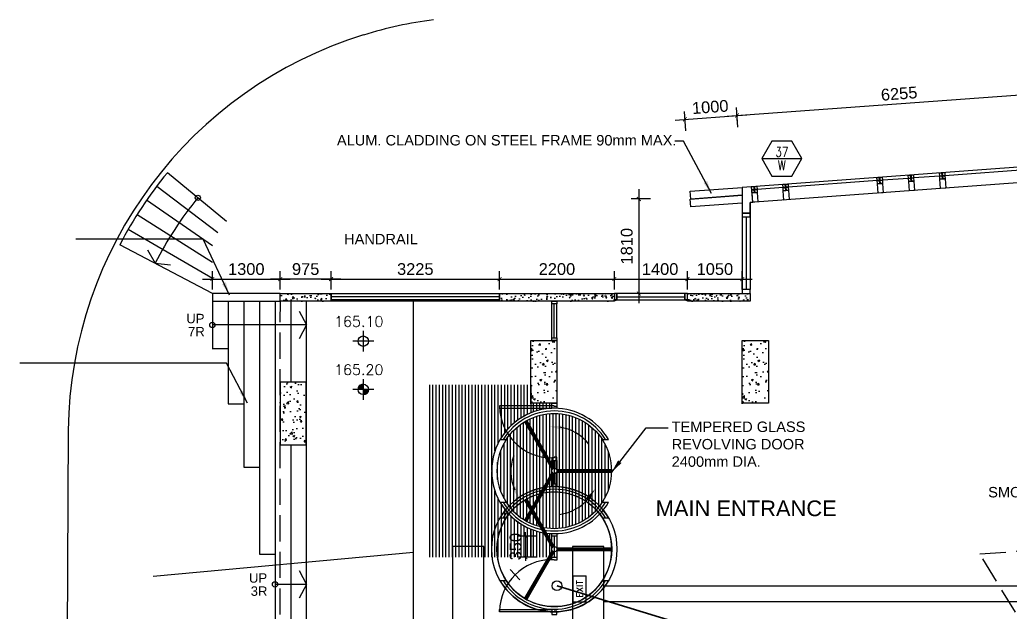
# Model space of a CAD drawing. Header units: millimetres. Extents: x 3291 to 72065, y 14527 to 43324.
# Drawn here: x 4912 to 23900, y 29325 to 40692 of the extents above; entities that cross this region are included whole.
import ezdxf
from ezdxf.enums import TextEntityAlignment as Align

# ---------------------------------------------------------------- set-up
doc = ezdxf.new("R2010")
doc.units = ezdxf.units.MM
doc.header["$MEASUREMENT"] = 0
doc.linetypes.add('DASH', pattern=[0.35, 0.25, -0.1])
doc.layers.get('0').update_dxf_attribs({"color": 8})
doc.layers.get('Defpoints').update_dxf_attribs({"color": 8})
doc.layers.add('00-NONPLOT', color=8, linetype='Continuous', plot=False)
for name, color, linetype in [('above', 8, 'DASH'), ('ARC 08200_OS', 8, 'Continuous'), ('arrow', 8, 'Continuous'), ('DLN032__', 8, 'Continuous'), ('Door', 8, 'Continuous'), ('F.A.', 8, 'Continuous'), ('FS', 8, 'Continuous'), ('GBP Dim', 8, 'Continuous'), ('GBP Text 200', 8, 'Continuous'), ('hatch', 8, 'Continuous'), ('LEVEL', 8, 'Continuous'), ('METAL', 8, 'Continuous'), ('Ramp', 8, 'Continuous'), ('REVOLVING DOOR', 8, 'Continuous'), ('STAIR', 8, 'Continuous'), ('TENDER FL_finishes', 8, 'Continuous'), ('TEXT', 8, 'Continuous'), ('Text GBP 250', 8, 'Continuous'), ('WALL-NEW', 8, 'Continuous'), ('WALL-STRUCTURE', 8, 'Continuous'), ('WINDOW', 8, 'Continuous'), ('WINDOW-MULLION', 8, 'Continuous')]:
    doc.layers.add(name, color=color, linetype=linetype)
doc.styles.add('BH', font='arial.ttf')
doc.styles.add('ROMANS', font='ROMANS.shx', dxfattribs={"width": 0.65})
doc.dimstyles.new('200 GBP', dxfattribs={"dimscale": 1.5, "dimtxt": 150, "dimasz": 100, "dimexe": 125, "dimexo": 50, "dimgap": 50, "dimtad": 1, "dimdec": 0, "dimzin": 0, "dimdsep": 46, "dimtxsty": 'BH', "dimblk": 'ARCHTICK', "dimcen": 0.09, "dimdle": 125, "dimclrd": 9, "dimclre": 9, "dimclrt": 1, "dimadec": 0, "dimazin": 0, "dimtfac": 1, "dimtdec": 0, "dimtix": 1, "dimtmove": 2, "dimatfit": 3, "dimldrblk": 'ARCHTICK', "dimfxl": 1, "dimtolj": 1, "dimtzin": 0, "dimarcsym": 0})
doc.dimstyles.get("Standard").update_dxf_attribs({"dimtxt": 0.18, "dimasz": 0.18, "dimexe": 0.18, "dimexo": 0.0625, "dimgap": 0.09, "dimtad": 0, "dimtih": 1, "dimtoh": 1, "dimdec": 4, "dimzin": 0, "dimdsep": 46, "dimtxsty": 'Standard', "dimcen": 0.09, "dimadec": 0, "dimazin": 0, "dimtfac": 1, "dimtdec": 4, "dimtofl": 0, "dimtmove": 0, "dimatfit": 3, "dimfxl": 1, "dimtolj": 1, "dimtzin": 0, "dimarcsym": 0})
pattern_1 = [(50, (323672.64, -85897.09), (215.178055, -18.82564), [22.5, -247.5]), (355, (323672.64, -85897.09), (-41.6254, 225.65764), [18, -198]), (100.451444, (323690.57, -85898.66), (173.55265, 206.832), [19.12206, -210.34263]), (46.1842, (323672.64, -85837.1), (320.1724, -49.65578), [33.75, -371.25]), (96.63564, (323699.32, -85841.22), (280.39858, 292.23558), [28.6831, -315.51413]), (351.18416, (323672.64, -85837.1), (280.3986, 292.23558), [27, -297]), (21, (323702.64, -85852.09), (179.07212, -120.78567), [22.5, -247.5]), (326, (323702.64, -85852.09), (72.9946, 217.54501), [18, -198]), (71.451445, (323717.57, -85862.15), (252.06671, 96.75935), [19.12206, -210.34263]), (37.5, (323672.64, -85897.09), (3.647957, 99.868156), [0, -195.6, 0, -201, 0, -198.75]), (7.5, (323672.64, -85897.09), (78.92086, 118.323514), [0, -114.6, 0, -191.1, 0, -75.75]), (327.5, (323605.74, -85897.09), (160.14673, -6.766462), [0, -75, 0, -234, 0, -310.5]), (317.5, (323575.74, -85897.09), (174.95585, 30.031495), [0, -97.5, 0, -155.4, 0, -220.5])]

# ---------------------------------------------------------------- blocks, each defined once
blk = doc.blocks.new('ELEX')
at = {"layer": 'DLN032__'}
for p, q in [((0, 0.5), (0, -0.5)), ((0.5, 0), (-0.5, 0))]:
    blk.add_line(p, q, dxfattribs=at)
blk.add_circle((0, 0), 0.25, dxfattribs=at)
at = {"layer": 'DLN032__', "style": 'ROMANS'}
blk.add_attdef('ELEX', (0.257, 0.354), '', height=0.5, dxfattribs=at)
blk = doc.blocks.new('_ArchTick')
at = {"color": 0, "const_width": 0.2}
blk.add_lwpolyline([(0.5, 0.5), (-0.5, -0.5)], dxfattribs=at)
blk = doc.blocks.new('*D83')
at = {"layer": 'Defpoints', "color": 0, "transparency": 16777216}
for p in [(18649, 38860), (18671, 38554), (17674, 38478)]:
    blk.add_point(p, dxfattribs=at)
at = {"layer": 'GBP Dim', "color": 9, "lineweight": -2, "transparency": 16777216}
for p, q in [((17668, 38563), (17641, 38937)), ((18665, 38636), (18638, 39010)), ((17465, 38773), (18836, 38874))]:
    blk.add_line(p, q, dxfattribs=at)
at = {"layer": 'GBP Dim', "color": 9, "lineweight": -2, "transparency": 16777216, "xscale": 75, "yscale": 75, "zscale": 75}
for p, rotation in [((17652, 38787), 184.1941827862492), ((18649, 38860), 4.194182786249137)]:
    blk.add_blockref('_ArchTick', p, dxfattribs=dict(at, rotation=rotation))
at = {"layer": 'GBP Dim', "transparency": 16777216, "insert": (18136, 39022), "char_height": 225, "attachment_point": 5, "rotation": 4.1942, "style": 'BH'}
blk.add_mtext('\\A1;1000', dxfattribs=at)
blk = doc.blocks.new('*D84')
at = {"layer": 'Defpoints', "color": 0, "transparency": 16777216}
for p in [(24887, 39318), (18665, 38636), (24952, 38438)]:
    blk.add_point(p, dxfattribs=at)
at = {"layer": 'GBP Dim', "color": 9, "lineweight": -2, "transparency": 16777216}
for p, q in [((18462, 38847), (25074, 39331)), ((24903, 39093), (24876, 39467)), ((18660, 38711), (18638, 39010))]:
    blk.add_line(p, q, dxfattribs=at)
at = {"layer": 'GBP Dim', "color": 9, "lineweight": -2, "transparency": 16777216, "xscale": 75, "yscale": 75, "zscale": 75}
for p, rotation in [((24887, 39318), 4.194182786249137), ((18649, 38860), 184.1941827862492)]:
    blk.add_blockref('_ArchTick', p, dxfattribs=dict(at, rotation=rotation))
at = {"layer": 'GBP Dim', "transparency": 16777216, "insert": (21754, 39278), "char_height": 225, "attachment_point": 5, "rotation": 4.1942, "style": 'BH'}
blk.add_mtext('\\A1;6255', dxfattribs=at)
blk = doc.blocks.new('*D116')
at = {"layer": 'Defpoints', "color": 0, "transparency": 16777216}
for p in [(14100, 35726), (10875, 35450), (14100, 35450)]:
    blk.add_point(p, dxfattribs=at)
at = {"layer": 'GBP Dim', "color": 9, "lineweight": -2, "transparency": 16777216}
for p, q in [((10687, 35726), (14287, 35726)), ((10875, 35525), (10875, 35876)), ((14100, 35525), (14100, 35876))]:
    blk.add_line(p, q, dxfattribs=at)
at = {"layer": 'GBP Dim', "color": 9, "lineweight": -2, "transparency": 16777216, "xscale": 75, "yscale": 75, "zscale": 75, "rotation": 180}
blk.add_blockref('_ArchTick', (10875, 35726), dxfattribs=at)
at = {"layer": 'GBP Dim', "color": 9, "lineweight": -2, "transparency": 16777216, "xscale": 75, "yscale": 75, "zscale": 75}
blk.add_blockref('_ArchTick', (14100, 35726), dxfattribs=at)
at = {"layer": 'GBP Dim', "transparency": 16777216, "insert": (12487, 35916), "char_height": 225, "attachment_point": 5, "style": 'BH'}
blk.add_mtext('\\A1;3225', dxfattribs=at)
blk = doc.blocks.new('*D117')
at = {"layer": 'Defpoints', "color": 0, "transparency": 16777216}
for p in [(16300, 35726), (14100, 35450), (16300, 35450)]:
    blk.add_point(p, dxfattribs=at)
at = {"layer": 'GBP Dim', "color": 9, "lineweight": -2, "transparency": 16777216}
for p, q in [((13912, 35726), (16487, 35726)), ((14100, 35525), (14100, 35876)), ((16300, 35525), (16300, 35876))]:
    blk.add_line(p, q, dxfattribs=at)
at = {"layer": 'GBP Dim', "color": 9, "lineweight": -2, "transparency": 16777216, "xscale": 75, "yscale": 75, "zscale": 75, "rotation": 180}
blk.add_blockref('_ArchTick', (14100, 35726), dxfattribs=at)
at = {"layer": 'GBP Dim', "color": 9, "lineweight": -2, "transparency": 16777216, "xscale": 75, "yscale": 75, "zscale": 75}
blk.add_blockref('_ArchTick', (16300, 35726), dxfattribs=at)
at = {"layer": 'GBP Dim', "transparency": 16777216, "insert": (15200, 35916), "char_height": 225, "attachment_point": 5, "style": 'BH'}
blk.add_mtext('\\A1;2200', dxfattribs=at)
blk = doc.blocks.new('*D118')
at = {"layer": 'Defpoints', "color": 0, "transparency": 16777216}
for p in [(17700, 35726), (16300, 35450), (17700, 35450)]:
    blk.add_point(p, dxfattribs=at)
at = {"layer": 'GBP Dim', "color": 9, "lineweight": -2, "transparency": 16777216}
for p, q in [((16112, 35726), (17887, 35726)), ((16300, 35525), (16300, 35876)), ((17700, 35525), (17700, 35876))]:
    blk.add_line(p, q, dxfattribs=at)
at = {"layer": 'GBP Dim', "color": 9, "lineweight": -2, "transparency": 16777216, "xscale": 75, "yscale": 75, "zscale": 75, "rotation": 180}
blk.add_blockref('_ArchTick', (16300, 35726), dxfattribs=at)
at = {"layer": 'GBP Dim', "color": 9, "lineweight": -2, "transparency": 16777216, "xscale": 75, "yscale": 75, "zscale": 75}
blk.add_blockref('_ArchTick', (17700, 35726), dxfattribs=at)
at = {"layer": 'GBP Dim', "transparency": 16777216, "insert": (17176, 35916), "char_height": 225, "attachment_point": 5, "style": 'BH'}
blk.add_mtext('\\A1;1400', dxfattribs=at)
blk = doc.blocks.new('*D119')
at = {"layer": 'Defpoints', "color": 0, "transparency": 16777216}
for p in [(18750, 35726), (17700, 35450), (18750, 35450)]:
    blk.add_point(p, dxfattribs=at)
at = {"layer": 'GBP Dim', "color": 9, "lineweight": -2, "transparency": 16777216}
for p, q in [((17512, 35726), (18938, 35726)), ((17700, 35525), (17700, 35876)), ((18750, 35525), (18750, 35876))]:
    blk.add_line(p, q, dxfattribs=at)
at = {"layer": 'GBP Dim', "color": 9, "lineweight": -2, "transparency": 16777216, "xscale": 75, "yscale": 75, "zscale": 75, "rotation": 180}
blk.add_blockref('_ArchTick', (17700, 35726), dxfattribs=at)
at = {"layer": 'GBP Dim', "color": 9, "lineweight": -2, "transparency": 16777216, "xscale": 75, "yscale": 75, "zscale": 75}
blk.add_blockref('_ArchTick', (18750, 35726), dxfattribs=at)
at = {"layer": 'GBP Dim', "transparency": 16777216, "insert": (18225, 35916), "char_height": 225, "attachment_point": 5, "style": 'BH'}
blk.add_mtext('\\A1;1050', dxfattribs=at)
blk = doc.blocks.new('*D120')
at = {"layer": 'Defpoints', "color": 0, "transparency": 16777216}
for p in [(17753, 37260), (16769, 35450), (17700, 35450)]:
    blk.add_point(p, dxfattribs=at)
at = {"layer": 'GBP Dim', "color": 9, "lineweight": -2, "transparency": 16777216}
for p, q in [((16769, 37448), (16769, 35262)), ((16994, 37260), (16619, 37260)), ((16994, 35450), (16619, 35450))]:
    blk.add_line(p, q, dxfattribs=at)
at = {"layer": 'GBP Dim', "color": 9, "lineweight": -2, "transparency": 16777216, "xscale": 75, "yscale": 75, "zscale": 75}
for p, rotation in [((16769, 37260), 90), ((16769, 35450), 270)]:
    blk.add_blockref('_ArchTick', p, dxfattribs=dict(at, rotation=rotation))
at = {"layer": 'GBP Dim', "transparency": 16777216, "insert": (16538, 36355), "char_height": 225, "attachment_point": 5, "rotation": 90, "style": 'BH'}
blk.add_mtext('\\A1;1810', dxfattribs=at)
blk = doc.blocks.new('FSEX-V01')
for p, q in [((0, 300), (0, 0)), ((0, 300), (600, 300)), ((600, 300), (600, 0)), ((0, 0), (600, 0))]:
    blk.add_line(p, q)
at = {"style": 'ROMANS'}
blk.add_text('EXIT', height=150, dxfattribs=at).set_placement((300, 150), align=Align.MIDDLE)
blk = doc.blocks.new('arrow')
at = {"layer": 'REVOLVING DOOR'}
blk.add_arc((15150, 31350), 838, 276.8521, 322.2312, dxfattribs=at)
blk.add_solid([(15746, 30819), (15926, 30998), (15814, 30771)], dxfattribs=at)
blk = doc.blocks.new('MISCWINDOWS')
blk.add_line((-5.25, 0), (5.25, 0))
blk.add_lwpolyline([(-2.63, 4.55), (-5.25, 0), (-2.63, -4.55), (2.63, -4.55), (5.25, 0), (2.63, 4.55)], close=True)
at = {"style": 'BH'}
for tag, p in [('MARK_NUMBER', (0, 2.27)), ('DWG_NUMBER', (0, -2.27))]:
    blk.add_attdef(tag, text='', height=3.25, dxfattribs=at).set_placement(p, align=Align.MIDDLE_CENTER)
blk = doc.blocks.new('*D159')
at = {"layer": 'Defpoints', "color": 0, "transparency": 16777216}
for p in [(15200, 30800), (14597, 30400), (15200, 30400)]:
    blk.add_point(p, dxfattribs=at)
at = {"layer": 'GBP Dim', "color": 9, "lineweight": -2, "transparency": 16777216}
for p, q in [((14822, 30800), (14447, 30800)), ((14597, 30800), (14597, 30875)), ((14597, 30800), (14597, 30400)), ((14822, 30400), (14447, 30400)), ((14597, 30400), (14597, 30325))]:
    blk.add_line(p, q, dxfattribs=at)
at = {"layer": 'GBP Dim', "color": 9, "lineweight": -2, "transparency": 16777216, "xscale": 75, "yscale": 75, "zscale": 75}
for p, rotation in [((14597, 30800), 270), ((14597, 30400), 90)]:
    blk.add_blockref('_ArchTick', p, dxfattribs=dict(at, rotation=rotation))
at = {"layer": 'GBP Dim', "transparency": 16777216, "insert": (14407, 30600), "char_height": 225, "attachment_point": 5, "rotation": 90, "style": 'BH'}
blk.add_mtext('\\A1;350', dxfattribs=at)
blk = doc.blocks.new('*D162')
at = {"layer": 'Defpoints', "color": 0, "transparency": 16777216}
for p in [(9900, 35726), (9900, 35450), (10875, 35450)]:
    blk.add_point(p, dxfattribs=at)
at = {"layer": 'GBP Dim', "color": 9, "lineweight": -2, "transparency": 16777216}
for p, q in [((11062, 35726), (9713, 35726)), ((9900, 35525), (9900, 35876)), ((10875, 35525), (10875, 35876))]:
    blk.add_line(p, q, dxfattribs=at)
at = {"layer": 'GBP Dim', "color": 9, "lineweight": -2, "transparency": 16777216, "xscale": 75, "yscale": 75, "zscale": 75, "rotation": 180}
blk.add_blockref('_ArchTick', (9900, 35726), dxfattribs=at)
at = {"layer": 'GBP Dim', "color": 9, "lineweight": -2, "transparency": 16777216, "xscale": 75, "yscale": 75, "zscale": 75}
blk.add_blockref('_ArchTick', (10875, 35726), dxfattribs=at)
at = {"layer": 'GBP Dim', "transparency": 16777216, "insert": (10387, 35916), "char_height": 225, "attachment_point": 5, "style": 'BH'}
blk.add_mtext('\\A1;975', dxfattribs=at)
blk = doc.blocks.new('CURTAIN WALL')
at = {"layer": 'WINDOW-MULLION', "ltscale": 100}
blk.add_line((-10, 300), (10, 300), dxfattribs=at)
for points in [[(-50, 300), (-10, 300), (-10, 240), (-50, 240), (-50, 300)], [(-50, 240), (-10, 240), (-10, 180), (-50, 180), (-50, 240)], [(10, 300), (50, 300), (50, 240), (10, 240), (10, 300)], [(10, 240), (50, 240), (50, 180), (10, 180), (10, 240)]]:
    blk.add_lwpolyline(points, dxfattribs=at)
at = {"layer": 'WINDOW-MULLION'}
blk.add_lwpolyline([(-50, 180), (50, 180), (50, 0), (-50, 0)], close=True, dxfattribs=at)
blk = doc.blocks.new('WINDOW MULLION2')
at = {"layer": '00-NONPLOT'}
blk.add_circle((25201, 20000), 10, dxfattribs=at)
at = {"layer": 'WINDOW-MULLION', "ltscale": 100}
blk.add_lwpolyline([(25226, 20000), (25226, 20125), (25176, 20125), (25176, 20000)], close=True, dxfattribs=at)
blk = doc.blocks.new('*D191')
at = {"layer": 'Defpoints', "color": 0, "transparency": 16777216}
for p in [(9900, 35726), (8600, 35450), (9900, 35450)]:
    blk.add_point(p, dxfattribs=at)
at = {"layer": 'GBP Dim', "color": 9, "lineweight": -2, "transparency": 16777216}
for p, q in [((8412, 35726), (10088, 35726)), ((8600, 35525), (8600, 35876)), ((9900, 35525), (9900, 35876))]:
    blk.add_line(p, q, dxfattribs=at)
at = {"layer": 'GBP Dim', "color": 9, "lineweight": -2, "transparency": 16777216, "xscale": 75, "yscale": 75, "zscale": 75, "rotation": 180}
blk.add_blockref('_ArchTick', (8600, 35726), dxfattribs=at)
at = {"layer": 'GBP Dim', "color": 9, "lineweight": -2, "transparency": 16777216, "xscale": 75, "yscale": 75, "zscale": 75}
blk.add_blockref('_ArchTick', (9900, 35726), dxfattribs=at)
at = {"layer": 'GBP Dim', "transparency": 16777216, "insert": (9250, 35916), "char_height": 225, "attachment_point": 5, "style": 'BH'}
blk.add_mtext('\\A1;1300', dxfattribs=at)

msp = doc.modelspace()

# ---------------------------------------------------------------- hatches: boundary and pattern name
at = {"layer": 'DLN032__'}
h = msp.add_hatch(dxfattribs=at)
h.set_pattern_fill('ANSI31,_O', color=256)
h.set_pattern_definition([(45, (-2000, 0), (-0.08838834765, 0.08838834765), [])])
h.paths.add_polyline_path([(11490.26004, 33611.17291), (11490.26004, 33711.17291, 0.4142135624), (11390.26004, 33611.17291)])
h.paths.add_polyline_path([(11590.26004, 33611.17291), (11490.26004, 33611.17291), (11490.26004, 33511.17291, 0.4142135624)])
at = {"layer": 'hatch'}
h = msp.add_hatch(dxfattribs=at)
h.set_pattern_fill('AR-CONC', color=256, scale=30, style=0)
h.set_pattern_definition([(50, (0, 0), (215.17805, -18.8256), [22.5, -247.5]), (355, (0, 0), (-41.6254, 225.6576), [18, -198]), (100.4514, (17.93, -1.57), (173.5528, 206.8319), [19.122, -210.3426]), (46.1842, (0, 60), (320.1723, -49.6557), [33.75, -371.25]), (96.6356, (26.68, 55.86), (280.3988, 292.2354), [28.683, -315.514]), (351.1842, (0, 60), (280.3986, 292.2356), [27, -297]), (21, (30, 45), (179.0721, -120.7857), [22.5, -247.5]), (326, (30, 45), (72.9946, 217.545), [18, -198]), (71.4514, (44.92, 34.93), (252.0668, 96.7591), [19.122, -210.3426]), (37.5, (0, 0), (3.64796, 99.86816), [0, -195.6, 0, -201, 0, -198.75]), (7.5, (0, 0), (78.92086, 118.3235), [0, -114.6, 0, -191.1, 0, -75.75]), (327.5, (-66.9, 0), (160.14673, -6.76646), [0, -75, 0, -234, 0, -310.5]), (317.5, (-96.9, 0), (174.95585, 30.0315), [0, -97.5, 0, -155.4, 0, -220.5])])
h.paths.add_polyline_path([(10874.98899, 35300), (9899.98899, 35300), (9899.98899, 35450), (10874.98899, 35450)])
h = msp.add_hatch(dxfattribs=at)
h.set_pattern_fill('AR-CONC', color=256, scale=30, style=0)
h.set_pattern_definition(pattern_1)
h.paths.add_polyline_path([(14099.97408, 35450), (16299.76811, 35450), (16299.76811, 35300), (14099.97408, 35300)])
h = msp.add_hatch(dxfattribs=at)
h.set_pattern_fill('AR-CONC', color=256, scale=30, style=0)
h.set_pattern_definition(pattern_1)
h.paths.add_polyline_path([(18900.025, 35300), (17699.77046, 35300), (17699.77046, 35450), (18900.025, 35450)])
h = msp.add_hatch(dxfattribs=at)
h.set_pattern_fill('AR-CONC', color=256, scale=2, style=0)
h.set_pattern_definition([(50, (14700, 33350), (364.37, -31.88), [38.1, -419.1]), (355, (14700, 33350), (-70.49, 382.11), [30.48, -335.28]), (100.45, (14730.36, 33347.34), (293.885, 350.23), [32.38, -356.18]), (46.184, (14700, 33451.6), (542.16, -84.08), [57.15, -628.65]), (96.636, (14745.2, 33444.6), (474.8, 494.85), [48.57, -534.27]), (351.184, (14700, 33451.6), (474.8, 494.85), [45.72, -502.92]), (21, (14750.8, 33426.2), (303.23, -204.53), [38.1, -419.1]), (326, (14750.8, 33426.2), (123.6, 368.38), [30.48, -335.28]), (71.45, (14776.07, 33409.16), (426.83, 163.85), [32.38, -356.18]), (37.5, (14700, 33350), (6.177, 169.11), [0, -331.216, 0, -340.36, 0, -336.55]), (7.5, (14700, 33350), (133.64, 200.36), [0, -194.056, 0, -323.596, 0, -128.27]), (327.5, (14586.72, 33350), (271.181, -11.457), [0, -127, 0, -396.24, 0, -525.78]), (317.5, (14535.92, 33350), (296.26, 50.853), [0, -165.1, 0, -263.144, 0, -373.38])])
h.paths.add_polyline_path([(14700.00006, 34550), (15200.00006, 34550), (15200.00006, 33350), (14700.00006, 33350)])
h = msp.add_hatch(dxfattribs=at)
h.set_pattern_fill('AR-CONC', color=256, scale=2, style=0)
h.set_pattern_definition([(50, (18750, 33350), (364.37, -31.88), [38.1, -419.1]), (355, (18750, 33350), (-70.49, 382.11), [30.48, -335.28]), (100.45, (18780.36, 33347.34), (293.885, 350.23), [32.38, -356.18]), (46.184, (18750, 33451.6), (542.16, -84.08), [57.15, -628.65]), (96.636, (18795.2, 33444.6), (474.8, 494.85), [48.57, -534.27]), (351.184, (18750, 33451.6), (474.8, 494.85), [45.72, -502.92]), (21, (18800.8, 33426.2), (303.23, -204.53), [38.1, -419.1]), (326, (18800.8, 33426.2), (123.6, 368.38), [30.48, -335.28]), (71.45, (18826.07, 33409.16), (426.83, 163.85), [32.38, -356.18]), (37.5, (18750, 33350), (6.177, 169.11), [0, -331.216, 0, -340.36, 0, -336.55]), (7.5, (18750, 33350), (133.64, 200.36), [0, -194.056, 0, -323.596, 0, -128.27]), (327.5, (18636.72, 33350), (271.181, -11.457), [0, -127, 0, -396.24, 0, -525.78]), (317.5, (18585.92, 33350), (296.26, 50.853), [0, -165.1, 0, -263.144, 0, -373.38])])
h.paths.add_polyline_path([(18750.00006, 34550), (19250.00006, 34550), (19250.00006, 33350), (18750.00006, 33350)])
h = msp.add_hatch(dxfattribs=at)
h.set_pattern_fill('AR-CONC', color=256, scale=2, angle=0.000041627, style=0)
h.set_pattern_definition([(50, (2890.7, 16720.17), (364.3694, -31.878), [38.1, -419.1]), (355, (2890.7, 16720.17), (-70.486, 382.113), [30.48, -335.28]), (100.451, (2921.06, 16717.5), (293.885, 350.2336), [32.38, -356.18]), (46.1842, (2890.7, 16821.77), (542.158, -84.084), [57.15, -628.65]), (96.6356, (2935.9, 16814.76), (474.808, 494.851), [48.57, -534.27]), (351.184, (2890.7, 16821.77), (474.809, 494.85), [45.72, -502.92]), (21, (2941.5, 16796.37), (303.23, -204.531), [38.1, -419.1]), (326, (2941.5, 16796.37), (123.604, 368.376), [30.48, -335.28]), (71.4514, (2966.77, 16779.32), (426.833, 163.846), [32.38, -356.18]), (37.50004, (2890.7, 16720.17), (6.1771, 169.1101), [0, -331.216, 0, -340.36, 0, -336.55]), (7.5, (2890.7, 16720.17), (133.6392, 200.3612), [0, -194.056, 0, -323.596, 0, -128.27]), (327.5, (2777.42, 16720.17), (271.1812, -11.4573), [0, -127, 0, -396.24, 0, -525.78]), (317.5, (2726.62, 16720.17), (296.2583, 50.8532), [0, -165.1, 0, -263.144, 0, -373.38])])
h.paths.add_polyline_path([(10400, 32550), (9900, 32550), (9899.99007, 33750.05662), (10399.99007, 33750.05699)])
at = {"layer": 'TENDER FL_finishes', "linetype": 'Continuous'}
h = msp.add_hatch(dxfattribs=at)
h.set_pattern_fill('ANSI31', color=9, scale=500, angle=45, style=0)
h.set_pattern_definition([(90, (12450.005, 35300), (-62.5, 1e-14), [])])
edge = h.paths.add_edge_path()
edge.add_line((12750.01213, 30400.10118), (14700.00006, 30400.10118))
edge.add_line((14700.00006, 30400.10118), (14700.00006, 30937.57543))
edge.add_arc((15150.01166, 32050), 1199.99953, 112.024919336, 247.975080664, ccw=False)
edge.add_line((14700.00006, 33162.42458), (14700.00006, 33699.89874))
edge.add_line((14700.00006, 33699.89874), (12750.01213, 33699.89874))
edge.add_line((12750.01213, 33699.89874), (12750.01213, 30400.10118))
h = msp.add_hatch(dxfattribs=at)
h.set_pattern_fill('ANSI31', color=9, scale=500, angle=45, style=0)
edge = h.paths.add_edge_path()
edge.add_arc((15150.01291, 32050), 1200, 92.388018966, 112.025031496)
edge.add_line((14699.99895, 33162.42413), (14699.99904, 33350))
edge.add_line((14699.99904, 33350), (15100.01291, 33350))
edge.add_line((15100.01291, 33350), (15100.01283, 33248.95788))
edge = h.paths.add_edge_path()
edge.add_line((14699.99882, 32879.44726), (15100.01206, 32186.604))
edge.add_line((15100.01206, 32186.604), (15100.01276, 33148.86304))
edge.add_arc((15150.01291, 32050), 1100, 92.605258872, 114.148539302)
edge.add_line((14699.9989, 33053.73672), (14699.99882, 32879.44726))
edge = h.paths.add_edge_path()
edge.add_line((15100.01187, 31913.39566), (14699.99804, 31220.5514))
edge.add_line((14699.99804, 31220.5514), (14699.99796, 31046.26371))
edge.add_arc((15150.01291, 32050), 1100, 245.851406999, 267.394658009)
edge.add_line((15100.01117, 30951.13703), (15100.01187, 31913.39566))
h.paths.add_polyline_path([(14699.99809, 31320.55148), (15100.01194, 32013.39578), (15100.01199, 32086.60413), (14699.99877, 32779.44734)])
edge = h.paths.add_edge_path()
edge.add_line((14699.99766, 30400.10118), (15100.01077, 30400.10118))
edge.add_line((15100.01077, 30400.10118), (15100.01109, 30851.0422))
edge.add_arc((15150.01291, 32050), 1200, 247.974914804, 267.611897915, ccw=False)
edge.add_line((14699.99791, 30937.5763), (14699.99766, 30400.10118))
h = msp.add_hatch(dxfattribs=at)
h.set_pattern_fill('ANSI31', color=9, scale=500, angle=45, style=0)
h.set_pattern_definition([(90, (0.0008, 700.1), (-62.5, 1e-14), [])])
h.paths.add_polyline_path([(14621.80561, 33014.88188), (15164.44666, 32075), (16249.72878, 32075, 0.5622955805)])
h.paths.add_polyline_path([(14050.01291, 32050, 0.2618681071), (14578.50434, 31110.11812), (15121.14539, 32050), (14578.50434, 32989.88188, 0.2618681071)])
h.paths.add_polyline_path([(14621.80561, 31085.11812, 0.5622955805), (16249.72878, 32025), (15164.44666, 32025)])

# ---------------------------------------------------------------- linework, layer by layer
at = {"ltscale": 1000}
for p, q in [((16099.9574, 29850.05059), (42099.9574, 29850.05059)), ((16099.9574, 29550.05059), (42099.9574, 29550.05059))]:
    msp.add_line(p, q, dxfattribs=at)
for points in [[(13799.9574, 30600.05059), (13199.99389, 30600.05059), (13199.99389, 29100.05059), (13799.9574, 29100.05059)], [(16099.9574, 30600.05059), (15499.99389, 30600.05059), (15499.99389, 29100.05059), (16099.9574, 29100.05059)]]:
    msp.add_lwpolyline(points, close=True)
at = {"layer": '00-NONPLOT'}
msp.add_line((12450.01213, 30485.60343), (7464.26347, 30025.60343, 0.00864), dxfattribs=at)
for radius in [1200, 1100]:
    msp.add_circle((15150.01291, 30550), radius, dxfattribs=at)
at = {"layer": 'above', "ltscale": 2000}
msp.add_line((9900.00006, 21599.95788), (9902.04376, 35300), dxfattribs=at)
msp.add_lwpolyline([(43199.97768, 28149.96139), (37249.97769, 28149.96139), (37249.97685, 29299.95707), (36750.00006, 29300), (36749.97686, 28149.95671), (28249.97769, 28149.95671), (28249.97685, 29299.95053), (27749.97685, 29299.95017), (27749.97769, 28149.95017), (24718.98557, 28149.95017), (24718.98557, 28149.95017), (23298.32131, 30460.24245), (43199.97488, 31919.69704), (43199.97488, 28149.96189)], dxfattribs=at)
at = {"layer": 'ARC 08200_OS', "ltscale": 25, "const_width": 30}
msp.add_lwpolyline([(28000.00106, 21925), (24182.50006, 27099.97639), (15200.01337, 29850.05059)], dxfattribs=at)
at = {"layer": 'ARC 08200_OS', "ltscale": 25}
msp.add_circle((15200.01337, 29850.05059), 93.68196, dxfattribs=at)
at = {"layer": 'Door'}
msp.add_line((14488.97221, 29965.9689), (14307.25472, 30158.87465), dxfattribs=at)
for points in [[(15100.01337, 30400.10118), (15200.01337, 30400.10118), (15200.01337, 30337.60118), (15150.01337, 30337.60118), (15150.01337, 30350.10118), (15100.01337, 30350.10118), (15100.01337, 30400.10118)], [(15100.01337, 29350), (14100.01337, 29350), (14100.01337, 29395.00002), (15100.01337, 29395), (15100.01295, 29350)], [(15200.01339, 29300), (15200.01338, 29362.5), (15150.01338, 29362.5), (15150.01338, 29350), (15100.01338, 29350), (15100.01339, 29300), (15200.01337, 29300)]]:
    msp.add_lwpolyline(points, dxfattribs=at)
msp.add_arc((15100.01295, 29349.99072), 1000.11046, 89.999904232, 179.146827814, dxfattribs=at)
at = {"layer": 'F.A.', "ltscale": 750}
for p, q in [((8870.00591, 36831.12005), (7738.27504, 37763.42265)), ((7533.75876, 37503.47952), (8702.71556, 36618.00737)), ((8600.00006, 36359.44356), (7340.23496, 37235.17285)), ((8600.00006, 36041.53174), (7158.04298, 36958.95836)), ((8600.00006, 35739.6012), (6987.50401, 36675.30535)), ((8600.00006, 35451.52151), (6828.92054, 36384.69597)), ((12450.01213, 28599.95053), (12450.01213, 35300)), ((5839.26579, 32830.84097), (5799.99432, 23700.1404)), ((14578.36227, 31490.12794), (15106.71164, 30575)), ((14600.01291, 31502.62794), (15125.01291, 30593.30127)), ((14621.66354, 31515.12794), (15150.01291, 30600)), ((15193.31418, 30575), (16250.01291, 30575)), ((15106.71164, 30525), (14578.36227, 29609.87206)), ((15125.01291, 30506.69873), (14600.01291, 29597.37206)), ((15150.01291, 30500), (14621.66354, 29584.87206)), ((15193.31418, 30525), (16250.01291, 30525)), ((15200.01291, 30550), (16250.01291, 30550))]:
    msp.add_line(p, q, dxfattribs=at)
for points in [[(12835.42907, 40692.12739, 0.0428103819), (11495.46455, 40401.32531, 0.0428103819)], [(7738.27504, 37763.42265, 0.0522644885), (6828.92054, 36384.69597, 0.0522644885)], [(8320.556, 37283.74849, 0.0532314255), (7503.70701, 36029.15366)], [(16071.96735, 31150), (16189.24339, 31150, 0.5773502692), (14110.78242, 31150), (14228.05846, 31150, -0.5423261445), (16071.96735, 31150)], [(16131.08375, 31150, 0.5606119106), (14168.94206, 31150)], [(14110.78242, 29950, 0.5773502692), (16189.24339, 29950)], [(14168.94206, 29950, 0.5606119106), (16131.08375, 29950)], [(14228.05846, 29950, 0.5423261445), (16071.96735, 29950), (16188.76501, 29950)]]:
    msp.add_lwpolyline(points, format="xyb", dxfattribs=at)
for points in [[(17763.85262, 37108.77751), (17752.88225, 37258.37503), (18750.20416, 37331.51197), (18750.2041, 37181.10918), (17763.85262, 37108.77751)], [(7358.01118, 36286.50159), (7503.70701, 36029.15366), (7797.62833, 35996.51176)], [(15100.01337, 33300), (14100.01337, 33300), (14100.01337, 33254.99999), (15100.01337, 33255), (15100.01295, 33300)], [(15200.01339, 33350), (15200.01338, 33287.5), (15150.01338, 33287.5), (15150.01338, 33300), (15100.01338, 33300), (15100.01339, 33350), (15200.01337, 33350)], [(15100.01337, 32249.89882), (15200.01337, 32249.89882), (15200.01337, 32312.39882), (15150.01337, 32312.39883), (15150.01337, 32299.89883), (15100.01337, 32299.89883), (15100.01337, 32249.89882)], [(15100.01383, 31800), (15100.01183, 32249.89882)], [(15150.01442, 32249.89882), (15150.0203, 31800)], [(15200.01472, 32249.89882), (15200.01291, 31800)], [(14110.78242, 29950), (14228.05846, 29950)]]:
    msp.add_lwpolyline(points, dxfattribs=at)
msp.add_lwpolyline([(15100.01383, 31800), (15200.01383, 31800), (15200.01383, 31750), (15100.01383, 31750)], close=True, dxfattribs=at)
for centre in [(8320.55595, 37283.7485), (15150.01291, 30550)]:
    msp.add_circle(centre, 50, dxfattribs=at)
for centre, radius, start, end in [((13860.5328, 32736.16871), 8021.82568, 107.147294274, 179.323788993), ((15100.01295, 33300.00928), 1000.11046, 180.853172185, 270.000095768), ((15150.01291, 30550), 1100, 146.944268845, 213.055731155), ((15150.01291, 30550), 1100, 326.944268845, 33.055731155)]:
    msp.add_arc(centre, radius, start, end, dxfattribs=at)
at = {"layer": 'METAL'}
msp.add_lwpolyline([(10874.98899, 35325), (14099.97408, 35324.99999), (14099.97408, 35300), (10874.98899, 35300)], close=True, dxfattribs=at)
at = {"layer": 'Ramp'}
for p, q in [((10400.10715, 34846.81361), (8599.67872, 34846.81198)), ((10400.10715, 29876.35602), (9799.99106, 29876.35438))]:
    msp.add_line(p, q, dxfattribs=at)
for points in [[(10265.45379, 35110.02368), (10400.04911, 34846.70005), (10265.45379, 34583.37642)], [(10265.45379, 30139.56608), (10400.04911, 29876.24246), (10265.45379, 29612.91882)]]:
    msp.add_lwpolyline(points, dxfattribs=at)
for centre in [(8599.67872, 34846.81198), (9799.99106, 29876.35438)]:
    msp.add_circle(centre, 50, dxfattribs=at)
at = {"layer": 'REVOLVING DOOR'}
for p, q in [((14578.36227, 32990.12795), (15106.71164, 32075)), ((14600.01291, 33002.62795), (15125.01291, 32093.30127)), ((14621.66354, 33015.12795), (15150.01291, 32100)), ((15106.71164, 32025), (14578.36227, 31109.87206)), ((15125.01291, 32006.69873), (14600.01291, 31097.37206)), ((15150.01291, 32000), (14621.66354, 31084.87206)), ((15193.31418, 32075), (16250.01291, 32075)), ((15193.31418, 32025), (16250.01291, 32025)), ((15200.01291, 32050), (16250.01291, 32050))]:
    msp.add_line(p, q, dxfattribs=at)
for points in [[(16071.96735, 32650), (16189.24339, 32650, 0.5773502692), (14110.78242, 32650), (14228.05846, 32650, -0.5423261445), (16071.96735, 32650)], [(16131.08375, 32650, 0.5606119106), (14168.94206, 32650)], [(14110.78242, 31450, 0.5773502692), (16189.24339, 31450)], [(14168.94206, 31450, 0.5606119106), (16131.08375, 31450)], [(14228.05846, 31450, 0.5423261445), (16071.96735, 31450), (16188.76501, 31450)]]:
    msp.add_lwpolyline(points, format="xyb", dxfattribs=at)
msp.add_lwpolyline([(14110.78242, 31450), (14228.05846, 31450)], dxfattribs=at)
msp.add_circle((15150.01291, 32050), 50, dxfattribs=at)
for start, end in [(146.944268845, 213.055731155), (326.944268845, 33.055731155)]:
    msp.add_arc((15150.01291, 32050), 1100, start, end, dxfattribs=at)
at = {"layer": 'STAIR'}
for p, q in [((8599.67872, 35300.00446), (8599.67872, 34393.61949)), ((8899.99106, 35300.00446), (8899.99106, 33337.23898)), ((9199.99106, 35300.00446), (9199.99106, 32124.11866)), ((9499.99106, 35300.00446), (9499.99106, 30452.53438)), ((9799.99106, 35300.00446), (9799.99106, 28559.95053)), ((10099.99106, 35300.00446), (10099.99106, 33750.00446)), ((10399.99106, 35300.00446), (10399.99106, 28559.95053)), ((8599.36556, 34393.61949), (8899.6779, 34393.61949)), ((8899.99106, 33337.23898), (9199.99106, 33337.23898)), ((10099.99106, 32550.00446), (10099.99106, 28559.95053)), ((9199.99106, 32124.11866), (9499.99106, 32124.11866)), ((9499.99106, 30452.53438), (9799.99106, 30452.53438))]:
    msp.add_line(p, q, dxfattribs=at)
at = {"layer": 'TENDER FL_finishes', "color": 9, "linetype": 'Continuous'}
msp.add_lwpolyline([(14700.00006, 33699.89874), (14700.00006, 33162.42458, 0.674192164), (14700.00006, 30937.57543), (14700.00006, 30400.10118)], format="xyb", dxfattribs=at)
msp.add_lwpolyline([(14699.99766, 30400.10118), (14699.99791, 30937.5763)], dxfattribs=at)
at = {"layer": 'WALL-NEW'}
for points in [[(17763.67401, 37259.16721), (17752.70365, 37408.76472), (18750.02555, 37481.90166), (18750.02549, 37331.49887), (17763.67401, 37259.16721)], [(18900.025, 35300), (17699.77046, 35300), (17699.77046, 35450), (18900.025, 35450), (18900.025, 35300)]]:
    msp.add_lwpolyline(points, dxfattribs=at)
for points in [[(8599.68766, 35300), (8599.68766, 35300), (8599.68766, 35300), (9899.98899, 35300), (9899.98899, 35450), (8599.68766, 35450)], [(10874.98899, 35300), (10874.98899, 35300), (10874.98899, 35300), (9899.98899, 35300), (9899.98899, 35450), (10874.98899, 35450)], [(14099.97408, 35450), (16299.76811, 35450), (16299.76811, 35300), (14099.97408, 35300)]]:
    msp.add_lwpolyline(points, close=True, dxfattribs=at)
at = {"layer": 'WALL-STRUCTURE'}
for points in [[(14700.00006, 34550), (15200.00006, 34550), (15200.00006, 33350), (14700.00006, 33350)], [(18750.00006, 34550), (19250.00006, 34550), (19250.00006, 33350), (18750.00006, 33350)], [(9900, 32550), (10400, 32550), (10400, 33750), (9900, 33750)]]:
    msp.add_lwpolyline(points, close=True, dxfattribs=at)
at = {"layer": 'WINDOW'}
msp.add_line((14099.97408, 35387.5), (10874.98899, 35387.5), dxfattribs=at)
for points in [[(53149.83076, 39503.21128), (48968.08438, 39196.54988), (48931.51591, 39695.21083), (45968.07437, 39477.89184), (45931.50637, 39976.55281), (42951.36809, 39757.92809), (42987.93624, 39259.26711), (36967.89763, 38817.8788), (36931.32917, 39316.53971), (33951.08287, 39097.98928), (33987.65682, 38599.2536), (27968.70809, 38157.75971), (27932.12276, 38656.59715), (24951.49551, 38438.0186), (24988.06221, 37939.38178), (18750.02555, 37481.90166), (18750.02555, 35525.00001)], [(51950.07456, 39114.42357), (48850.40237, 38887.11389), (48813.83192, 39385.77507), (45850.39283, 39168.45589), (45813.82239, 39667.11707), (43112.92796, 39469.05183), (43149.4961, 38970.39085), (36850.40174, 38508.4565), (36813.83327, 39007.11746), (34112.74578, 38809.03928), (34149.31431, 38310.3775), (27851.1139, 37848.52187), (27814.54533, 38347.18413), (25113.15722, 38149.06826), (25149.62836, 37650.42436), (18900.025, 37192.09603), (18900.025, 35525)], [(24334.10327, 37831.21589), (22630.7057, 37706.30007)], [(21334.10676, 37611.21615), (19630.70638, 37486.30012)], [(22530.97351, 37698.98638), (22032.31256, 37662.41791)], [(18825.025, 36915), (18825.02452, 35525)], [(16349.77046, 35387.5), (17649.77046, 35387.5)], [(15100.01106, 34600), (15100.01106, 35250)], [(15149.99499, 34600), (15149.99499, 35250)], [(15199.99499, 34600), (15199.99499, 35250)], [(15100.01337, 30400.10118), (15100.01137, 30800)], [(15150.01396, 30800), (15150.01984, 30400.10118)], [(15200.01426, 30800), (15200.01314, 30400.10118)]]:
    msp.add_lwpolyline(points, dxfattribs=at)
at = {"layer": 'WINDOW', "elevation": -0.00044}
for points in [[(21932.4999, 37655.09831), (21433.83895, 37618.52984)], [(19530.97418, 37478.98643), (19032.2341, 37442.39386)]]:
    msp.add_lwpolyline(points, dxfattribs=at)
at = {"layer": 'WINDOW'}
for points in [[(10874.98899, 35450), (14099.97408, 35450), (14099.97408, 35325), (10874.98899, 35325)], [(16349.77046, 35325.04692), (17649.77046, 35325), (17649.77046, 35450), (16349.77046, 35450)], [(15100.01106, 35300), (15200.01106, 35300), (15200.01106, 35250), (15100.01106, 35250)], [(15100.01106, 34600), (15200.01106, 34600), (15200.01106, 34550), (15100.01106, 34550)], [(15100.01291, 33350), (15200.01291, 33350), (15200.01291, 33250), (15100.01291, 33250)], [(15100.01291, 30850), (15200.01291, 30850), (15200.01291, 30800), (15100.01291, 30800)]]:
    msp.add_lwpolyline(points, close=True, dxfattribs=at)
at = {"layer": 'WINDOW-MULLION'}
for points in [[(18950.05172, 37195.76466), (18928.11063, 37494.96123), (18750.02555, 37481.90166), (18750.02555, 36990), (18900.025, 36990), (18900.025, 37192.09603), (18950.05172, 37195.76466)], [(18900.025, 36915), (18900.025, 36990), (18750.025, 36990), (18750.025, 36915), (18900.025, 36915)], [(18900.025, 35450), (18900.025, 35525), (18750.025, 35525), (18750.025, 35450), (18900.025, 35450)]]:
    msp.add_lwpolyline(points, dxfattribs=at)

# ---------------------------------------------------------------- block references
at = {"layer": '00-NONPLOT'}
ref = msp.add_blockref('MISCWINDOWS', (19509.06906, 38033.21811), dxfattribs=dict(at, xscale=73.25, yscale=73.25, zscale=73.25))
ref.add_attrib('MARK_NUMBER', '37', dxfattribs={"layer": '0', "height": 183.125, "style": 'ROMANS', "width": 0.8}).set_placement((19509.06906, 38161.40561), align=Align.MIDDLE_CENTER)
ref.add_attrib('DWG_NUMBER', 'W', dxfattribs={"layer": '0', "height": 183.125, "style": 'ROMANS', "width": 0.8}).set_placement((19509.06906, 37905.03061), align=Align.MIDDLE_CENTER)
at = {"layer": 'above'}
for p, rotation in [((49844.87719, 34950.11701), 120.5634679704494), ((-5558.97173, 60026.49448), 242.2972098127111)]:
    msp.add_blockref('arrow', p, dxfattribs=dict(at, rotation=rotation))
msp.add_blockref('arrow', (0.00078, 700.09756), dxfattribs=at)
at = {"layer": 'DLN032__'}
ref = msp.add_blockref('ELEX', (11490.26004, 34535.88081), dxfattribs=dict(at, xscale=400, yscale=400, zscale=400))
ref.add_attrib('ELEX', '165.10', (10932.4409, 34813.39312), dxfattribs={"layer": 'LEVEL', "height": 200, "style": 'ROMANS'})
ref = msp.add_blockref('ELEX', (11490.26004, 33611.17291), dxfattribs=dict(at, xscale=400, yscale=400, zscale=400))
ref.add_attrib('ELEX', '165.20', (10932.4409, 33888.68522), dxfattribs={"layer": 'LEVEL', "height": 200, "style": 'ROMANS'})
at = {"layer": 'FS', "xscale": 0.8333333334885538, "yscale": 0.8333333334885538, "zscale": 0.8333333334885538, "rotation": 90}
msp.add_blockref('FSEX-V01', (15759.47262, 29539.55026), dxfattribs=at)
at = {"layer": 'WINDOW-MULLION', "rotation": 4.194182774196734}
for p in [(21401.52833, 37375.5317), (21999.99764, 37419.4393), (22598.3954, 37463.30637), (19000.0102, 37199.41112), (19598.40024, 37243.31291)]:
    msp.add_blockref('CURTAIN WALL', p, dxfattribs=at)
at = {"layer": 'WINDOW-MULLION'}
for p in [(-8876.09346, 15325.09384), (-7526.09346, 15325.09384)]:
    msp.add_blockref('WINDOW MULLION2', p, dxfattribs=at)

# ---------------------------------------------------------------- texts
at = {"layer": '00-NONPLOT', "style": 'BH'}
msp.add_text('HANDRAIL', height=200, dxfattribs=at).set_placement((11123.78311, 36391.53636))
at = {"layer": 'GBP Text 200', "style": 'BH'}
for s, p in [('ALUM. CLADDING ON STEEL FRAME 90mm MAX.', (10985.73064, 38285.30419)), ('SMOKE BARRIER ABOVE', (23459.56246, 31543.2005))]:
    msp.add_text(s, height=200, rotation=359.999999999, dxfattribs=at).set_placement(p)
at = {"layer": 'GBP Text 200', "insert": (17397.30167, 32996.07946), "char_height": 200, "width": 3049.8875253, "attachment_point": 1, "style": 'BH'}
msp.add_mtext('TEMPERED GLASS\\PREVOLVING DOOR 2400mm DIA.', dxfattribs=at)
at = {"layer": 'TEXT', "style": 'BH'}
for s, p in [('UP', (8100.44731, 34880.06092)), ('7R', (8133.90106, 34628.11289)), ('UP', (9300.75965, 29909.60332)), ('3R', (9334.2134, 29657.6553))]:
    msp.add_text(s, height=180, dxfattribs=at).set_placement(p)
at = {"layer": 'Text GBP 250', "style": 'BH'}
msp.add_text('MAIN ENTRANCE', height=300, dxfattribs=at).set_placement((17090.07, 31184.1456))

# ---------------------------------------------------------------- dimensions: what is measured, and where the dimension line sits
at = {"layer": 'GBP Dim'}
for base, p1, p2, angle, picture, middle in [((24886.99335, 39317.76008), (18665.3986, 38635.90561), (24951.50766, 38438.01949), 4.194182788, '*D84', (21754.0809, 39278.40197)), ((9900, 35726.26073), (8599.68766, 35450), (9900, 35450), 0, '*D191', (9249.84383, 35916.21639)), ((9900, 35726.26073), (10874.98899, 35450), (9900, 35450), 180, '*D162', (10387.4945, 35916.13965))]:
    dim = msp.add_linear_dim(base=base, p1=p1, p2=p2, angle=angle, dimstyle='200 GBP', override={"dimasz": 50, "dimexe": 100, "dimclrt": 256, "dimfxl": 150, "dimfxlon": 1}, dxfattribs=at)
    dim.commit()
    dim.dimension.update_dxf_attribs({"geometry": picture, "text_midpoint": middle})
for base, p1, p2, angle, picture, middle in [((18648.94279, 38860.30304), (17674.28767, 38478.07354), (18671.41331, 38553.88676), 4.194182788, '*D83', (18135.77724, 39021.52452)), ((16769.26724, 35450), (17752.686, 37260.36052), (17699.77046, 35450), 90, '*D120', (16538.02382, 36355.18026))]:
    dim = msp.add_linear_dim(base=base, p1=p1, p2=p2, angle=angle, dimstyle='200 GBP', override={"dimasz": 50, "dimexe": 100, "dimclrt": 256, "dimfxl": 150, "dimfxlon": 1}, dxfattribs=at)
    dim.commit()
    dim.dimension.update_dxf_attribs({"geometry": picture, "text_midpoint": middle, "dimtype": 160})
for base, p1, p2, picture, middle in [((14099.97408, 35726.26073), (10874.98899, 35450), (14099.97408, 35450), '*D116', (12487.48153, 35916.21639)), ((16299.76811, 35726.26073), (14099.97408, 35450), (16299.76811, 35450), '*D117', (15199.87109, 35916.13965)), ((18750.0073, 35726.26073), (17699.77046, 35450), (18750.0073, 35450), '*D119', (18224.88888, 35916.13965))]:
    dim = msp.add_linear_dim(base=base, p1=p1, p2=p2, dimstyle='200 GBP', override={"dimasz": 50, "dimexe": 100, "dimclrt": 256, "dimfxl": 150, "dimfxlon": 1}, dxfattribs=at)
    dim.commit()
    dim.dimension.update_dxf_attribs({"geometry": picture, "text_midpoint": middle})
dim = msp.add_linear_dim(base=(17699.77046, 35726.26073), p1=(16299.76811, 35450), p2=(17699.77046, 35450), dimstyle='200 GBP', override={"dimasz": 50, "dimexe": 100, "dimclrt": 256, "dimfxl": 150, "dimfxlon": 1}, dxfattribs=at)
dim.commit()
dim.dimension.update_dxf_attribs({"geometry": '*D118', "text_midpoint": (17175.74753, 35916.13965), "dimtype": 160})
dim = msp.add_linear_dim(base=(14596.57336, 30400.10118), p1=(15200.01426, 30800), p2=(15200.01291, 30400.10118), angle=90, text='350', dimstyle='200 GBP', override={"dimasz": 50, "dimexe": 100, "dimclrt": 256, "dimfxl": 150, "dimfxlon": 1}, dxfattribs=at)
dim.commit()
dim.dimension.update_dxf_attribs({"geometry": '*D159', "text_midpoint": (14406.6177, 30600.05059)})

# ---------------------------------------------------------------- leaders
at = {"layer": 'arrow'}
for points in [[(18160.5, 37366), (17624.07726, 38368.14499), (17458.57726, 38368.14499)], [(8927.70524, 35419.90721), (8423.81056, 36489.18789), (5985.86586, 36489.18789)], [(9273.57572, 33349.33563), (8873.81056, 34117.04749), (4912.48891, 34117.04749)], [(16250.01291, 32028.82442), (16907.50218, 32876.91221), (17328.25868, 32876.91221)]]:
    msp.add_leader(points, dimstyle='Standard', override={"dimscale": 2, "dimtxt": 200, "dimasz": 125, "dimexe": 166.67, "dimexo": 100, "dimgap": 100, "dimtih": 0, "dimtoh": 0, "dimdec": 0, "dimrnd": 5.001, "dimtxsty": 'BH', "dimdle": 166.666667, "dimclrd": 9, "dimclre": 9, "dimclrt": 1, "dimtdec": 0, "dimtix": 1, "dimtofl": 1, "dimtmove": 2, "dimfxl": 50}, dxfattribs=at)

doc.saveas('drawing.dxf')
